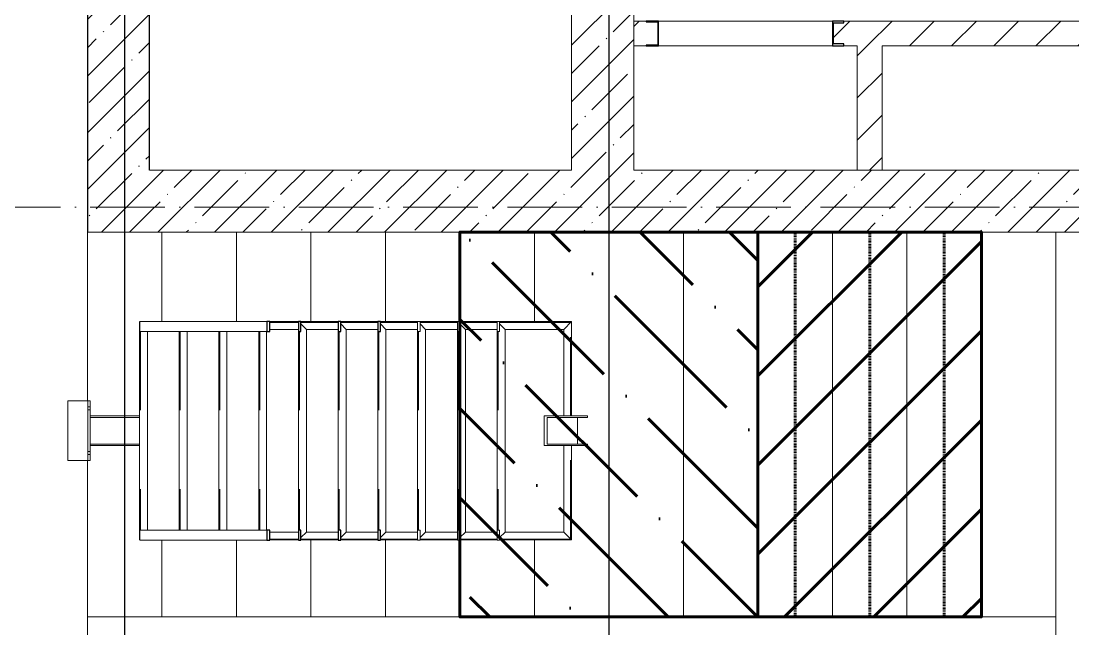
# Model space of a CAD drawing. Header units: millimetres. Extents: x -136833 to 49383, y -8033 to 344618.
# Drawn here: x -130359 to -126124, y 128065 to 130513 of the extents above; entities that cross this region are included whole.
import ezdxf

# ---------------------------------------------------------------- set-up
doc = ezdxf.new("R2010")
doc.units = ezdxf.units.MM
doc.linetypes.add('50_200_ШТРИХ_1Т_ш5_п1_п1_', pattern=[700, 500, -100, 0, -100])
doc.linetypes.add('Штрих', pattern=[635, 317.5, -317.5])
for name, color, linetype, lineweight in [('1) Резка', 210, 'Штрих', 60), ('2) Бетон демонтаж', 1, 'Continuous', 60), ('3) бетон монтаж', 5, 'Continuous', 60), ('A-FLOR-____-OTLN', 7, 'Continuous', 9), ('A-GENM-____-HDLN', 7, 'Штрих', 9), ('A-GENM-____-MCUT', 7, 'Continuous', 25), ('A-GENM-____-OTLN', 7, 'Continuous', 9), ('A-GENM-____-OTLN-1', 7, 'Continuous', 25), ('A-WALL-____-MCUT-1', 7, 'Continuous', 9), ('A-WALL-____-PATT-1', 7, 'Continuous', 9), ('A-WALL-FNSH-MCUT-1', 7, 'Continuous', 9), ('I-WALL-____-OTLN', 7, 'Continuous', 9), ('S-GRID-____-OTLN-1', 7, '50_200_ШТРИХ_1Т_ш5_п1_п1_', 9), ('S-STRS-____-OTLN-1', 7, 'Continuous', 9)]:
    doc.layers.add(name, color=color, linetype=linetype, lineweight=lineweight)
pattern_1 = [(45, (-129942.25, 127932.03), (-84.8528, 84.8528), [])]
pattern_2 = [(45, (-129942.25, 127932.03), (-114.0493, 114.0493), []), (45, (-129828.2, 127932.03), (-114.0493, 114.0493), [201.612, -40.322, 3.353, -36.97])]

# ---------------------------------------------------------------- blocks, each defined once
blk = doc.blocks.new('ОМ_Нижняя опорная пятка - ОМ_Нижняя опорная пятка-19082064-АР1_План отверстий 3 этажа в осях 1-64_А-ГГ')
at = {"layer": 'A-GENM-____-OTLN'}
for p, q in [((-96, 10), (-96, 0)), ((-84, 10), (-84, 0)), ((84, 10), (84, 0)), ((96, 10), (96, 0))]:
    blk.add_line(p, q, dxfattribs=at)
blk = doc.blocks.new('ОМ_Труба_ГОСТ 8639-82 - ОМ_Труба_ГОСТ 8639-82-26350154-АР1_План отверстий 3 этажа в осях 1-64_А-ГГ')
at = {"layer": 'A-GENM-____-OTLN'}
for p, q in [((19689.1, 44821), (19689.1, 44941)), ((19689.1, 44941), (19864.1, 44941)), ((19864.1, 44941), (19864.1, 44935)), ((19864.1, 44935), (19701.2, 44935)), ((19701.2, 44935), (19701.2, 44827)), ((19824, 44935), (19824, 44827)), ((19864.1, 44821), (19689.1, 44821)), ((19701.2, 44827), (19864.1, 44827)), ((19864.1, 44827), (19864.1, 44821))]:
    blk.add_line(p, q, dxfattribs=at)
blk = doc.blocks.new('ОМ_Уголок_ГОСТ 8509-93 - ОМ_Уголок_ГОСТ 8509-93-26349651-АР1_План отверстий 3 этажа в осях 1-64_А-ГГ')
at = {"layer": 'A-GENM-____-HDLN'}
for p, q in [((4, -4), (380, -4)), ((500, -4), (876, -4))]:
    blk.add_line(p, q, dxfattribs=at)
at = {"layer": 'A-GENM-____-OTLN'}
for p, q in [((380, 0), (0, 0)), ((32, -32), (0, 0)), ((32, -32), (380, -32)), ((880, 0), (500, 0)), ((500, -32), (848, -32)), ((880, 0), (848, -32))]:
    blk.add_line(p, q, dxfattribs=at)
blk = doc.blocks.new('ОМ_Уголок_ГОСТ 8509-93 - ОМ_Уголок_ГОСТ 8509-93-V88-АР1_План отверстий 3 этажа в осях 1-64_А-ГГ')
at = {"layer": 'A-GENM-____-HDLN'}
blk.add_line((40, -4), (840, -4), dxfattribs=at)
at = {"layer": 'A-GENM-____-OTLN'}
for p, q in [((32, -32), (10, -10)), ((32, -32), (848, -32)), ((840, 0), (40, 0)), ((870, -10), (848, -32))]:
    blk.add_line(p, q, dxfattribs=at)
blk = doc.blocks.new('ОМ_Уголок_ГОСТ 8509-93 - ОМ_Уголок_ГОСТ 8509-93-19082047-АР1_План отверстий 3 этажа в осях 1-64_А-ГГ')
at = {"layer": 'A-GENM-____-HDLN'}
blk.add_line((10, -4), (296, -4), dxfattribs=at)
at = {"layer": 'A-GENM-____-OTLN'}
for p, q in [((300, 0), (10, 0)), ((32, -32), (10, -10)), ((32, -32), (268, -32)), ((300, 0), (268, -32))]:
    blk.add_line(p, q, dxfattribs=at)
blk = doc.blocks.new('ОМ_Уголок_ГОСТ 8509-93 - ОМ_Уголок_ГОСТ 8509-93-V89-АР1_План отверстий 3 этажа в осях 1-64_А-ГГ')
at = {"layer": 'A-GENM-____-HDLN'}
blk.add_line((4, -4), (290, -4), dxfattribs=at)
at = {"layer": 'A-GENM-____-OTLN'}
for p, q in [((290, 0), (0, 0)), ((32, -32), (0, 0)), ((32, -32), (268, -32)), ((290, -10), (268, -32))]:
    blk.add_line(p, q, dxfattribs=at)
blk = doc.blocks.new('ОМ_Уголок_ГОСТ 8509-93 - ОМ_Уголок_ГОСТ 8509-93-V90-АР1_План отверстий 3 этажа в осях 1-64_А-ГГ')
at = {"layer": 'A-GENM-____-HDLN'}
blk.add_line((10, -4), (160, -4), dxfattribs=at)
at = {"layer": 'A-GENM-____-OTLN'}
for p, q in [((160, 0), (10, 0)), ((32, -32), (10, -10)), ((32, -32), (160, -32))]:
    blk.add_line(p, q, dxfattribs=at)
blk = doc.blocks.new('ОМ_Уголок_ГОСТ 8509-93 - ОМ_Уголок_ГОСТ 8509-93-V91-АР1_План отверстий 3 этажа в осях 1-64_А-ГГ')
at = {"layer": 'A-GENM-____-HDLN'}
blk.add_line((140, -4), (290, -4), dxfattribs=at)
at = {"layer": 'A-GENM-____-OTLN'}
for p, q in [((290, 0), (140, 0)), ((140, -32), (268, -32)), ((290, -10), (268, -32))]:
    blk.add_line(p, q, dxfattribs=at)
blk = doc.blocks.new('ОМ_Уголок_ГОСТ 8509-93 - ОМ_Уголок_ГОСТ 8509-93-V160-АР1_План отверстий 3 этажа в осях 1-64_А-ГГ')
at = {"layer": 'A-GENM-____-HDLN'}
blk.add_line((40, -4), (840, -4), dxfattribs=at)
at = {"layer": 'A-GENM-____-OTLN'}
for p, q in [((32, -32), (10.1, -10.1)), ((32, -32), (848, -32)), ((840, 0), (40, 0)), ((869.9, -10.1), (848, -32))]:
    blk.add_line(p, q, dxfattribs=at)
blk = doc.blocks.new('ОМ_Уголок_ГОСТ 8509-93 - ОМ_Уголок_ГОСТ 8509-93-V161-АР1_План отверстий 3 этажа в осях 1-64_А-ГГ')
at = {"layer": 'A-GENM-____-HDLN'}
blk.add_line((10.1, -4), (160, -4), dxfattribs=at)
at = {"layer": 'A-GENM-____-OTLN'}
for p, q in [((160, 0), (10.1, 0)), ((32, -32), (10.1, -10.1)), ((32, -32), (160, -32))]:
    blk.add_line(p, q, dxfattribs=at)
blk = doc.blocks.new('ОМ_Уголок_ГОСТ 8509-93 - ОМ_Уголок_ГОСТ 8509-93-V162-АР1_План отверстий 3 этажа в осях 1-64_А-ГГ')
at = {"layer": 'A-GENM-____-HDLN'}
blk.add_line((140, -4), (289.9, -4), dxfattribs=at)
at = {"layer": 'A-GENM-____-OTLN'}
for p, q in [((289.9, 0), (140, 0)), ((140, -32), (268, -32)), ((289.9, -10.1), (268, -32))]:
    blk.add_line(p, q, dxfattribs=at)
blk = doc.blocks.new('ОМ_Уголок_ГОСТ 8509-93 - ОМ_Уголок_ГОСТ 8509-93-V92-АР1_План отверстий 3 этажа в осях 1-64_А-ГГ')
at = {"layer": 'A-GENM-____-HDLN'}
blk.add_line((40, -4), (840, -4), dxfattribs=at)
at = {"layer": 'A-GENM-____-OTLN'}
for p, q in [((840, 0), (40, 0)), ((40, -32), (840, -32))]:
    blk.add_line(p, q, dxfattribs=at)
blk = doc.blocks.new('ОМ_Уголок_ГОСТ 8509-93 - ОМ_Уголок_ГОСТ 8509-93-V93-АР1_План отверстий 3 этажа в осях 1-64_А-ГГ')
at = {"layer": 'A-GENM-____-HDLN'}
blk.add_line((44.3, -4), (160, -4), dxfattribs=at)
at = {"layer": 'A-GENM-____-OTLN'}
for p, q in [((160, 0), (44.3, 0)), ((44.3, -32), (160, -32))]:
    blk.add_line(p, q, dxfattribs=at)
blk = doc.blocks.new('ОМ_Уголок_ГОСТ 8509-93 - ОМ_Уголок_ГОСТ 8509-93-V94-АР1_План отверстий 3 этажа в осях 1-64_А-ГГ')
at = {"layer": 'A-GENM-____-HDLN'}
blk.add_line((140, -4), (255.7, -4), dxfattribs=at)
at = {"layer": 'A-GENM-____-OTLN'}
for p, q in [((255.7, 0), (140, 0)), ((140, -32), (255.7, -32))]:
    blk.add_line(p, q, dxfattribs=at)
blk = doc.blocks.new('ОМ_Уголок_ГОСТ 8509-93 - ОМ_Уголок_ГОСТ 8509-93-V163-АР1_План отверстий 3 этажа в осях 1-64_А-ГГ')
at = {"layer": 'A-GENM-____-HDLN'}
blk.add_line((40, -4), (840, -4), dxfattribs=at)
at = {"layer": 'A-GENM-____-OTLN'}
for p, q in [((880, 0), (0, 0)), ((1.3, -1.3), (0, 0)), ((40, -32), (840, -32)), ((880, 0), (878.7, -1.3))]:
    blk.add_line(p, q, dxfattribs=at)
blk = doc.blocks.new('ОМ_Труба_ГОСТ 8639-82 - ОМ_Труба_ГОСТ 8639-82-26527904-АР1_План отверстий 3 этажа в осях 1-64_А-ГГ')
at = {"layer": 'A-GENM-____-HDLN'}
for p, q in [((18060, 44935), (17861.5, 44935)), ((18060, 44827), (17861.5, 44827))]:
    blk.add_line(p, q, dxfattribs=at)
at = {"layer": 'A-GENM-____-OTLN'}
for p, q in [((18060, 44941), (17861.5, 44941)), ((18060, 44821), (17861.5, 44821))]:
    blk.add_line(p, q, dxfattribs=at)
blk = doc.blocks.new('ОМ_Уголок_ГОСТ 8510-86 - ОМ_Уголок_ГОСТ 8510-86-19082066-АР1_План отверстий 3 этажа в осях 1-64_А-ГГ')
at = {"layer": 'A-GENM-____-OTLN'}
for p, q in [((0, 0), (0, -90)), ((240, 0), (0, 0)), ((0, -10), (240, -10)), ((240, -90), (240, 0)), ((0, -90), (240, -90))]:
    blk.add_line(p, q, dxfattribs=at)
blk = doc.blocks.new('ОМ_Полоса_Трапеция прямоугольная_Прокат_ГОСТ 103-2006 - ОМ_Полоса_Трапеция прямоугольная_Прокат_ГОСТ 103-2006-19082130-АР1_План отверстий 3 этажа в осях 1-64_А-ГГ')
at = {"layer": 'A-GENM-____-OTLN'}
for p, q in [((19500, 45321), (19510, 45321)), ((19500, 45281), (19500, 45321)), ((19510, 45321), (19510, 45281)), ((19510, 45281), (19500, 45281))]:
    blk.add_line(p, q, dxfattribs=at)
blk = doc.blocks.new('ОМ_Полоса_Трапеция прямоугольная_Прокат_ГОСТ 103-2006 - ОМ_Полоса_Трапеция прямоугольная_Прокат_ГОСТ 103-2006-V96-АР1_План отверстий 3 этажа в осях 1-64_А-ГГ')
at = {"layer": 'A-GENM-____-MCUT'}
for p, q in [((19030, 45321), (19020, 45321)), ((19020, 45321), (19020, 45281)), ((19030, 45281), (19030, 45321)), ((19020, 45281), (19030, 45281))]:
    blk.add_line(p, q, dxfattribs=at)
blk = doc.blocks.new('ОМ_Полоса_Трапеция прямоугольная_Прокат_ГОСТ 103-2006 - ОМ_Полоса_Трапеция прямоугольная_Прокат_ГОСТ 103-2006-V97-АР1_План отверстий 3 этажа в осях 1-64_А-ГГ')
at = {"layer": 'A-GENM-____-MCUT'}
for p, q in [((18870, 45321), (18860, 45321)), ((18860, 45321), (18860, 45281)), ((18870, 45281), (18870, 45321)), ((18860, 45281), (18870, 45281))]:
    blk.add_line(p, q, dxfattribs=at)
blk = doc.blocks.new('ОМ_Полоса_Трапеция прямоугольная_Прокат_ГОСТ 103-2006 - ОМ_Полоса_Трапеция прямоугольная_Прокат_ГОСТ 103-2006-V98-АР1_План отверстий 3 этажа в осях 1-64_А-ГГ')
at = {"layer": 'A-GENM-____-MCUT'}
for p, q in [((18710, 45321), (18700, 45321)), ((18700, 45321), (18700, 45281)), ((18710, 45281), (18710, 45321)), ((18700, 45281), (18710, 45281))]:
    blk.add_line(p, q, dxfattribs=at)
blk = doc.blocks.new('ОМ_Полоса_Прокат_ГОСТ 103-2006 - ОМ_Полоса_Прокат_ГОСТ 103-2006-20723456-АР1_План отверстий 3 этажа в осях 1-64_А-ГГ')
at = {"layer": 'A-GENM-____-MCUT'}
for p, q in [((18584.3, 45321), (18572.8, 45321)), ((18572.8, 45321), (18572.8, 45281)), ((18584.3, 45281), (18584.3, 45321)), ((18572.8, 45281), (18584.3, 45281))]:
    blk.add_line(p, q, dxfattribs=at)
at = {"layer": 'A-GENM-____-OTLN'}
for p, q in [((18061.3, 45281), (18061.3, 45321)), ((18061.3, 45321), (18572.8, 45321)), ((18572.8, 45281), (18061.3, 45281))]:
    blk.add_line(p, q, dxfattribs=at)
blk = doc.blocks.new('ОМ_Полоса_Трапеция прямоугольная_Прокат_ГОСТ 103-2006 - ОМ_Полоса_Трапеция прямоугольная_Прокат_ГОСТ 103-2006-19082170-АР1_План отверстий 3 этажа в осях 1-64_А-ГГ')
at = {"layer": 'A-GENM-____-OTLN'}
for p, q in [((19500, 44481), (19510, 44481)), ((19500, 44441), (19500, 44481)), ((19510, 44481), (19510, 44441)), ((19510, 44441), (19500, 44441))]:
    blk.add_line(p, q, dxfattribs=at)
blk = doc.blocks.new('ОМ_Полоса_Трапеция прямоугольная_Прокат_ГОСТ 103-2006 - ОМ_Полоса_Трапеция прямоугольная_Прокат_ГОСТ 103-2006-V99-АР1_План отверстий 3 этажа в осях 1-64_А-ГГ')
at = {"layer": 'A-GENM-____-MCUT'}
for p, q in [((19030, 44481), (19020, 44481)), ((19020, 44481), (19020, 44441)), ((19030, 44441), (19030, 44481)), ((19020, 44441), (19030, 44441))]:
    blk.add_line(p, q, dxfattribs=at)
blk = doc.blocks.new('ОМ_Полоса_Трапеция прямоугольная_Прокат_ГОСТ 103-2006 - ОМ_Полоса_Трапеция прямоугольная_Прокат_ГОСТ 103-2006-V100-АР1_План отверстий 3 этажа в осях 1-64_А-ГГ')
at = {"layer": 'A-GENM-____-MCUT'}
for p, q in [((18870, 44481), (18860, 44481)), ((18860, 44481), (18860, 44441)), ((18870, 44441), (18870, 44481)), ((18860, 44441), (18870, 44441))]:
    blk.add_line(p, q, dxfattribs=at)
blk = doc.blocks.new('ОМ_Полоса_Трапеция прямоугольная_Прокат_ГОСТ 103-2006 - ОМ_Полоса_Трапеция прямоугольная_Прокат_ГОСТ 103-2006-V101-АР1_План отверстий 3 этажа в осях 1-64_А-ГГ')
at = {"layer": 'A-GENM-____-MCUT'}
for p, q in [((18710, 44481), (18700, 44481)), ((18700, 44481), (18700, 44441)), ((18710, 44441), (18710, 44481)), ((18700, 44441), (18710, 44441))]:
    blk.add_line(p, q, dxfattribs=at)
blk = doc.blocks.new('ОМ_Полоса_Прокат_ГОСТ 103-2006 - ОМ_Полоса_Прокат_ГОСТ 103-2006-20723498-АР1_План отверстий 3 этажа в осях 1-64_А-ГГ')
at = {"layer": 'A-GENM-____-MCUT'}
for p, q in [((18584.3, 44481), (18572.8, 44481)), ((18572.8, 44481), (18572.8, 44441)), ((18584.3, 44441), (18584.3, 44481)), ((18572.8, 44441), (18584.3, 44441))]:
    blk.add_line(p, q, dxfattribs=at)
at = {"layer": 'A-GENM-____-OTLN'}
for p, q in [((18061.3, 44441), (18061.3, 44481)), ((18061.3, 44481), (18572.8, 44481)), ((18572.8, 44441), (18061.3, 44441))]:
    blk.add_line(p, q, dxfattribs=at)
blk = doc.blocks.new('154_Фахверк_СКБ_Швеллер - Тип_100_3960_зеркало-28515619-АР1_План отверстий 3 этажа в осях 1-64_А-ГГ')
at = {"layer": 'A-GENM-____-MCUT'}
for p, q in [((175, 50), (125, 50)), ((125, 50), (125, -50)), ((128, 47), (175, 47)), ((128, -47), (128, 47)), ((175, 47), (175, 50)), ((125, -50), (175, -50)), ((175, -47), (128, -47)), ((175, -50), (175, -47))]:
    blk.add_line(p, q, dxfattribs=at)
blk = doc.blocks.new('154_Стойка_СКБ_Швеллер - СМ-2180_100-28318692-АР1_План отверстий 3 этажа в осях 1-64_А-ГГ')
at = {"layer": 'A-GENM-____-MCUT'}
for p, q in [((171, 50), (125, 50)), ((125, 50), (125, -50)), ((129.5, 42.4), (171, 42.4)), ((129.5, -42.4), (129.5, 42.4)), ((171, 42.4), (171, 50)), ((125, -50), (171, -50)), ((171, -42.4), (129.5, -42.4)), ((171, -50), (171, -42.4))]:
    blk.add_line(p, q, dxfattribs=at)

msp = doc.modelspace()

# ---------------------------------------------------------------- hatches: boundary and pattern name
h = msp.add_hatch()
h.set_pattern_fill('FP_38', color=256, style=0, pattern_type=2)
h.set_pattern_definition(pattern_2)
h.paths.add_polyline_path([(-129955.9, 129663.1), (-129842.3, 129663.1), (-129842.3, 133763.1), (-130092.3, 133763.1), (-130092.3, 129663.1)], flags=0)
h = msp.add_hatch()
h.set_pattern_fill('FP_38', color=256, style=0, pattern_type=2)
h.set_pattern_definition(pattern_2)
h.paths.add_polyline_path([(-128142.3, 129913.1), (-127892.3, 129913.1), (-127892.3, 130963.1), (-128142.3, 130963.1), (-128142.3, 130386.1)], flags=0)
h.paths.add_polyline_path([(-127892.3, 132313.1), (-127892.3, 132613.1), (-128142.3, 132613.1), (-128142.3, 132313.1)], flags=0)
at = {"layer": '2) Бетон демонтаж'}
h = msp.add_hatch(dxfattribs=at)
h.set_pattern_fill('ANSI31', color=256, scale=80)
h.paths.add_polyline_path([(-127392.3, 128113.1), (-126492.3, 128113.1), (-126492.3, 129663.1), (-127392.3, 129663.1)])
at = {"layer": '3) бетон монтаж'}
h = msp.add_hatch(dxfattribs=at)
h.set_pattern_fill('ANSI36', color=256, scale=80, angle=90)
h.paths.add_polyline_path([(-127392.3, 128113.1), (-128592.3, 128113.1), (-128592.3, 129663.1), (-127392.3, 129663.1)])
at = {"layer": 'A-WALL-____-PATT-1'}
h = msp.add_hatch(dxfattribs=at)
h.set_pattern_fill('FP_4', color=256, style=0, pattern_type=2)
h.set_pattern_definition(pattern_1)
h.paths.add_polyline_path([(-126992.3, 130413.1), (-125742.3, 130413.1), (-125742.3, 130513.1), (-127046.3, 130513.1), (-127046.3, 130505.5), (-127087.8, 130505.5), (-127087.8, 130420.7), (-127046.3, 130420.7), (-127046.3, 130413.1)], flags=0)
h.paths.add_polyline_path([(-127892.3, 130413.1), (-127842.3, 130413.1), (-127842.3, 130416.1), (-127795.3, 130416.1), (-127795.3, 130510.1), (-127842.3, 130510.1), (-127842.3, 130513.1), (-127892.3, 130513.1), (-127892.3, 130416.1)], flags=0)
h = msp.add_hatch(dxfattribs=at)
h.set_pattern_fill('FP_4', color=256, style=0, pattern_type=2)
h.set_pattern_definition(pattern_1)
h.paths.add_polyline_path([(-126892.3, 129913.1), (-126892.3, 130413.1), (-126992.3, 130413.1), (-126992.3, 129913.1)], flags=0)
h = msp.add_hatch(dxfattribs=at)
h.set_pattern_fill('FP_38', color=256, style=0, pattern_type=2)
h.set_pattern_definition(pattern_2)
h.paths.add_polyline_path([(-124642.3, 129663.1), (-124392.3, 129663.1), (-124392.3, 129913.1), (-129842.3, 129913.1), (-129842.3, 129663.1), (-126421, 129663.1)], flags=0)

# ---------------------------------------------------------------- linework, layer by layer
at = {"color": 251, "ltscale": 0.6, "true_color": 0x636466}
for p, q in [((-129942.3, 134467), (-129942.3, 123449.4)), ((-127992.3, 134467), (-127992.3, 123449.4))]:
    msp.add_line(p, q, dxfattribs=at)
for p, q in [((-130092.3, 133763.1), (-130092.3, 129663.1)), ((-129842.3, 129913.1), (-129842.3, 132613.1))]:
    msp.add_line(p, q)
at = {"layer": '1) Резка', "ltscale": 0.01}
for points in [[(-127242.3, 128113.1), (-127242.3, 129663.1)], [(-126942.3, 128113.1), (-126942.3, 129663.1)], [(-126642.3, 128113.1), (-126642.3, 129663.1)]]:
    msp.add_lwpolyline(points, dxfattribs=at)
at = {"layer": '2) Бетон демонтаж'}
msp.add_lwpolyline([(-127392.3, 128113.1), (-126492.3, 128113.1), (-126492.3, 129663.1), (-127392.3, 129663.1)], close=True, dxfattribs=at)
at = {"layer": '3) бетон монтаж'}
msp.add_lwpolyline([(-127392.3, 128113.1), (-128592.3, 128113.1), (-128592.3, 129663.1), (-127392.3, 129663.1)], close=True, dxfattribs=at)
at = {"layer": 'A-FLOR-____-OTLN'}
for p, q in [((-130092.3, 128983.1), (-130092.3, 129663.1)), ((-130092.3, 126263.1), (-130092.3, 128743.1))]:
    msp.add_line(p, q, dxfattribs=at)
at = {"layer": 'A-WALL-____-MCUT-1'}
for p, q in [((-128142.3, 130963.1), (-128142.3, 129913.1)), ((-127892.3, 129913.1), (-127892.3, 130963.1)), ((-128142.3, 129913.1), (-129842.3, 129913.1)), ((-124642.3, 129913.1), (-127892.3, 129913.1)), ((-130092.3, 129663.1), (-124642.3, 129663.1))]:
    msp.add_line(p, q, dxfattribs=at)
at = {"layer": 'A-WALL-FNSH-MCUT-1'}
for p, q in [((-127842.3, 130513.1), (-127892.3, 130513.1)), ((-125742.3, 130513.1), (-127046.3, 130513.1)), ((-127892.3, 130413.1), (-127842.3, 130413.1)), ((-127046.3, 130413.1), (-126992.3, 130413.1)), ((-126992.3, 130413.1), (-126992.3, 129913.1)), ((-126892.3, 130413.1), (-125742.3, 130413.1)), ((-126892.3, 129913.1), (-126892.3, 130413.1)), ((-126992.3, 129913.1), (-126892.3, 129913.1))]:
    msp.add_line(p, q, dxfattribs=at)
at = {"layer": 'I-WALL-____-OTLN'}
for p, q in [((-127792.3, 130513.1), (-127092.3, 130513.1)), ((-127092.3, 130413.1), (-127792.3, 130413.1))]:
    msp.add_line(p, q, dxfattribs=at)
at = {"layer": 'S-GRID-____-OTLN-1', "color": 251, "ltscale": 0.6, "true_color": 0x636466}
msp.add_line((-26015.8, 129763.1), (-134611, 129763.1), dxfattribs=at)
at = {"layer": 'S-STRS-____-OTLN-1'}
for p, q in [((-129792.3, 129663.1), (-129792.3, 129303.1)), ((-129792.3, 129663.1), (-129792.3, 129303.1)), ((-129492.3, 129663.1), (-129492.3, 129303.1)), ((-129492.3, 129663.1), (-129492.3, 129303.1)), ((-129192.3, 129663.1), (-129192.3, 129303.1)), ((-129192.3, 129663.1), (-129192.3, 129303.1)), ((-128892.3, 129663.1), (-128892.3, 129303.1)), ((-128892.3, 129663.1), (-128892.3, 129303.1)), ((-128592.3, 129663.1), (-128592.3, 129303.1)), ((-128592.3, 129663.1), (-128592.3, 129303.1)), ((-128292.3, 129663.1), (-128292.3, 129303.1)), ((-128292.3, 129663.1), (-128292.3, 129303.1)), ((-127992.3, 129663.1), (-127992.3, 128113.1)), ((-127992.3, 129663.1), (-127992.3, 128113.1)), ((-127692.3, 129663.1), (-127692.3, 128113.1)), ((-127692.3, 129663.1), (-127692.3, 128113.1)), ((-127392.3, 129663.1), (-127392.3, 128113.1)), ((-127392.3, 129663.1), (-127392.3, 128113.1)), ((-127092.3, 129663.1), (-127092.3, 128113.1)), ((-127092.3, 129663.1), (-127092.3, 128113.1)), ((-126792.3, 129663.1), (-126792.3, 128113.1)), ((-126792.3, 129663.1), (-126792.3, 128113.1)), ((-126492.3, 129663.1), (-126492.3, 128113.1)), ((-126492.3, 129663.1), (-126492.3, 128113.1)), ((-126192.3, 129663.1), (-126192.3, 128113.1)), ((-126192.3, 129663.1), (-126192.3, 128113.1)), ((-129792.3, 128423.1), (-129792.3, 128113.1)), ((-129792.3, 128423.1), (-129792.3, 128113.1)), ((-129492.3, 128423.1), (-129492.3, 128113.1)), ((-129492.3, 128423.1), (-129492.3, 128113.1)), ((-129192.3, 128423.1), (-129192.3, 128113.1)), ((-129192.3, 128423.1), (-129192.3, 128113.1)), ((-128892.3, 128423.1), (-128892.3, 128113.1)), ((-128892.3, 128423.1), (-128892.3, 128113.1)), ((-128592.3, 128423.1), (-128592.3, 128113.1)), ((-128592.3, 128423.1), (-128592.3, 128113.1)), ((-128292.3, 128423.1), (-128292.3, 128113.1)), ((-128292.3, 128423.1), (-128292.3, 128113.1)), ((-130092.3, 128113.1), (-129792.3, 128113.1)), ((-129792.3, 128113.1), (-129492.3, 128113.1)), ((-129492.3, 128113.1), (-129192.3, 128113.1)), ((-129192.3, 128113.1), (-128892.3, 128113.1)), ((-128892.3, 128113.1), (-128592.3, 128113.1)), ((-128592.3, 128113.1), (-128292.3, 128113.1)), ((-128292.3, 128113.1), (-127992.3, 128113.1)), ((-127992.3, 128113.1), (-127692.3, 128113.1)), ((-127692.3, 128113.1), (-127392.3, 128113.1)), ((-127392.3, 128113.1), (-127092.3, 128113.1)), ((-127092.3, 128113.1), (-126792.3, 128113.1)), ((-126792.3, 128113.1), (-126492.3, 128113.1)), ((-126492.3, 128113.1), (-126192.3, 128113.1)), ((-126192.3, 128113.1), (-126192.3, 127813.1))]:
    msp.add_line(p, q, dxfattribs=at)

# ---------------------------------------------------------------- block references
at = {"layer": 'A-GENM-____-OTLN', "extrusion": (0, 0, -1)}
for name, p, rotation in [('ОМ_Уголок_ГОСТ 8509-93 - ОМ_Уголок_ГОСТ 8509-93-V163-АР1_План отверстий 3 этажа в осях 1-64_А-ГГ', (129882.3, 129303.1), 269.9999999999989), ('ОМ_Уголок_ГОСТ 8509-93 - ОМ_Уголок_ГОСТ 8509-93-V88-АР1_План отверстий 3 этажа в осях 1-64_А-ГГ', (129242.3, 129303.1), 269.9999999999989), ('ОМ_Уголок_ГОСТ 8509-93 - ОМ_Уголок_ГОСТ 8509-93-V160-АР1_План отверстий 3 этажа в осях 1-64_А-ГГ', (129082.3, 129303.1), 269.9999999999989), ('ОМ_Уголок_ГОСТ 8509-93 - ОМ_Уголок_ГОСТ 8509-93-V88-АР1_План отверстий 3 этажа в осях 1-64_А-ГГ', (128922.3, 129303.1), 269.9999999999989), ('ОМ_Уголок_ГОСТ 8509-93 - ОМ_Уголок_ГОСТ 8509-93-V88-АР1_План отверстий 3 этажа в осях 1-64_А-ГГ', (128762.3, 129303.1), 269.9999999999989), ('ОМ_Уголок_ГОСТ 8509-93 - ОМ_Уголок_ГОСТ 8509-93-V88-АР1_План отверстий 3 этажа в осях 1-64_А-ГГ', (128602.3, 129303.1), 269.9999999999989), ('ОМ_Уголок_ГОСТ 8509-93 - ОМ_Уголок_ГОСТ 8509-93-V88-АР1_План отверстий 3 этажа в осях 1-64_А-ГГ', (128442.3, 129303.1), 269.9999999999989), ('ОМ_Уголок_ГОСТ 8509-93 - ОМ_Уголок_ГОСТ 8509-93-26349651-АР1_План отверстий 3 этажа в осях 1-64_А-ГГ', (128142.3, 128423.1), 89.99999999999908), ('ОМ_Уголок_ГОСТ 8509-93 - ОМ_Уголок_ГОСТ 8509-93-V92-АР1_План отверстий 3 этажа в осях 1-64_А-ГГ', (129722.3, 129303.1), 269.9999999999989), ('ОМ_Уголок_ГОСТ 8509-93 - ОМ_Уголок_ГОСТ 8509-93-V92-АР1_План отверстий 3 этажа в осях 1-64_А-ГГ', (129562.3, 129303.1), 269.9999999999989), ('ОМ_Уголок_ГОСТ 8509-93 - ОМ_Уголок_ГОСТ 8509-93-V92-АР1_План отверстий 3 этажа в осях 1-64_А-ГГ', (129402.3, 129303.1), 269.9999999999989), ('ОМ_Уголок_ГОСТ 8510-86 - ОМ_Уголок_ГОСТ 8510-86-19082066-АР1_План отверстий 3 этажа в осях 1-64_А-ГГ', (130080.8, 128743.1), 89.99999999999918), ('ОМ_Уголок_ГОСТ 8509-93 - ОМ_Уголок_ГОСТ 8509-93-V93-АР1_План отверстий 3 этажа в осях 1-64_А-ГГ', (129402.3, 128423.1), 180), ('ОМ_Уголок_ГОСТ 8509-93 - ОМ_Уголок_ГОСТ 8509-93-V90-АР1_План отверстий 3 этажа в осях 1-64_А-ГГ', (129242.3, 128423.1), 180), ('ОМ_Уголок_ГОСТ 8509-93 - ОМ_Уголок_ГОСТ 8509-93-V161-АР1_План отверстий 3 этажа в осях 1-64_А-ГГ', (129082.3, 128423.1), 180), ('ОМ_Уголок_ГОСТ 8509-93 - ОМ_Уголок_ГОСТ 8509-93-V90-АР1_План отверстий 3 этажа в осях 1-64_А-ГГ', (128922.3, 128423.1), 180), ('ОМ_Уголок_ГОСТ 8509-93 - ОМ_Уголок_ГОСТ 8509-93-V90-АР1_План отверстий 3 этажа в осях 1-64_А-ГГ', (128762.3, 128423.1), 180), ('ОМ_Уголок_ГОСТ 8509-93 - ОМ_Уголок_ГОСТ 8509-93-V90-АР1_План отверстий 3 этажа в осях 1-64_А-ГГ', (128602.3, 128423.1), 180), ('ОМ_Уголок_ГОСТ 8509-93 - ОМ_Уголок_ГОСТ 8509-93-19082047-АР1_План отверстий 3 этажа в осях 1-64_А-ГГ', (128442.3, 128423.1), 180)]:
    msp.add_blockref(name, p, dxfattribs=dict(at, rotation=rotation))
at = {"layer": 'A-GENM-____-OTLN'}
for name, p in [('ОМ_Полоса_Прокат_ГОСТ 103-2006 - ОМ_Полоса_Прокат_ГОСТ 103-2006-20723456-АР1_План отверстий 3 этажа в осях 1-64_А-ГГ', (-147942.3, 83982)), ('ОМ_Полоса_Трапеция прямоугольная_Прокат_ГОСТ 103-2006 - ОМ_Полоса_Трапеция прямоугольная_Прокат_ГОСТ 103-2006-V98-АР1_План отверстий 3 этажа в осях 1-64_А-ГГ', (-147942.3, 83982)), ('ОМ_Полоса_Трапеция прямоугольная_Прокат_ГОСТ 103-2006 - ОМ_Полоса_Трапеция прямоугольная_Прокат_ГОСТ 103-2006-V97-АР1_План отверстий 3 этажа в осях 1-64_А-ГГ', (-147942.3, 83982)), ('ОМ_Полоса_Трапеция прямоугольная_Прокат_ГОСТ 103-2006 - ОМ_Полоса_Трапеция прямоугольная_Прокат_ГОСТ 103-2006-V96-АР1_План отверстий 3 этажа в осях 1-64_А-ГГ', (-147942.3, 83982)), ('ОМ_Полоса_Трапеция прямоугольная_Прокат_ГОСТ 103-2006 - ОМ_Полоса_Трапеция прямоугольная_Прокат_ГОСТ 103-2006-19082130-АР1_План отверстий 3 этажа в осях 1-64_А-ГГ', (-148262.3, 83982)), ('ОМ_Полоса_Трапеция прямоугольная_Прокат_ГОСТ 103-2006 - ОМ_Полоса_Трапеция прямоугольная_Прокат_ГОСТ 103-2006-19082130-АР1_План отверстий 3 этажа в осях 1-64_А-ГГ', (-148102.3, 83982)), ('ОМ_Полоса_Трапеция прямоугольная_Прокат_ГОСТ 103-2006 - ОМ_Полоса_Трапеция прямоугольная_Прокат_ГОСТ 103-2006-19082130-АР1_План отверстий 3 этажа в осях 1-64_А-ГГ', (-147942.3, 83982)), ('ОМ_Труба_ГОСТ 8639-82 - ОМ_Труба_ГОСТ 8639-82-26527904-АР1_План отверстий 3 этажа в осях 1-64_А-ГГ', (-147942.3, 83982)), ('ОМ_Труба_ГОСТ 8639-82 - ОМ_Труба_ГОСТ 8639-82-26350154-АР1_План отверстий 3 этажа в осях 1-64_А-ГГ', (-147942.3, 83982)), ('ОМ_Полоса_Прокат_ГОСТ 103-2006 - ОМ_Полоса_Прокат_ГОСТ 103-2006-20723498-АР1_План отверстий 3 этажа в осях 1-64_А-ГГ', (-147942.3, 83982)), ('ОМ_Полоса_Трапеция прямоугольная_Прокат_ГОСТ 103-2006 - ОМ_Полоса_Трапеция прямоугольная_Прокат_ГОСТ 103-2006-V101-АР1_План отверстий 3 этажа в осях 1-64_А-ГГ', (-147942.3, 83982)), ('ОМ_Полоса_Трапеция прямоугольная_Прокат_ГОСТ 103-2006 - ОМ_Полоса_Трапеция прямоугольная_Прокат_ГОСТ 103-2006-V100-АР1_План отверстий 3 этажа в осях 1-64_А-ГГ', (-147942.3, 83982)), ('ОМ_Полоса_Трапеция прямоугольная_Прокат_ГОСТ 103-2006 - ОМ_Полоса_Трапеция прямоугольная_Прокат_ГОСТ 103-2006-V99-АР1_План отверстий 3 этажа в осях 1-64_А-ГГ', (-147942.3, 83982)), ('ОМ_Полоса_Трапеция прямоугольная_Прокат_ГОСТ 103-2006 - ОМ_Полоса_Трапеция прямоугольная_Прокат_ГОСТ 103-2006-19082170-АР1_План отверстий 3 этажа в осях 1-64_А-ГГ', (-148262.3, 83982)), ('ОМ_Полоса_Трапеция прямоугольная_Прокат_ГОСТ 103-2006 - ОМ_Полоса_Трапеция прямоугольная_Прокат_ГОСТ 103-2006-19082170-АР1_План отверстий 3 этажа в осях 1-64_А-ГГ', (-148102.3, 83982)), ('ОМ_Полоса_Трапеция прямоугольная_Прокат_ГОСТ 103-2006 - ОМ_Полоса_Трапеция прямоугольная_Прокат_ГОСТ 103-2006-19082170-АР1_План отверстий 3 этажа в осях 1-64_А-ГГ', (-147942.3, 83982))]:
    msp.add_blockref(name, p, dxfattribs=at)
at = {"layer": 'A-GENM-____-OTLN', "extrusion": (0, 0, -1)}
for name, p in [('ОМ_Уголок_ГОСТ 8509-93 - ОМ_Уголок_ГОСТ 8509-93-V94-АР1_План отверстий 3 этажа в осях 1-64_А-ГГ', (129102.3, 129303.1)), ('ОМ_Уголок_ГОСТ 8509-93 - ОМ_Уголок_ГОСТ 8509-93-V91-АР1_План отверстий 3 этажа в осях 1-64_А-ГГ', (128942.3, 129303.1)), ('ОМ_Уголок_ГОСТ 8509-93 - ОМ_Уголок_ГОСТ 8509-93-V162-АР1_План отверстий 3 этажа в осях 1-64_А-ГГ', (128782.3, 129303.1)), ('ОМ_Уголок_ГОСТ 8509-93 - ОМ_Уголок_ГОСТ 8509-93-V91-АР1_План отверстий 3 этажа в осях 1-64_А-ГГ', (128622.3, 129303.1)), ('ОМ_Уголок_ГОСТ 8509-93 - ОМ_Уголок_ГОСТ 8509-93-V91-АР1_План отверстий 3 этажа в осях 1-64_А-ГГ', (128462.3, 129303.1)), ('ОМ_Уголок_ГОСТ 8509-93 - ОМ_Уголок_ГОСТ 8509-93-V91-АР1_План отверстий 3 этажа в осях 1-64_А-ГГ', (128302.3, 129303.1)), ('ОМ_Уголок_ГОСТ 8509-93 - ОМ_Уголок_ГОСТ 8509-93-V89-АР1_План отверстий 3 этажа в осях 1-64_А-ГГ', (128142.3, 129303.1))]:
    msp.add_blockref(name, p, dxfattribs=at)
at = {"layer": 'A-GENM-____-OTLN', "rotation": 90.00000000000084}
msp.add_blockref('ОМ_Нижняя опорная пятка - ОМ_Нижняя опорная пятка-19082064-АР1_План отверстий 3 этажа в осях 1-64_А-ГГ', (-130080.8, 128863.1), dxfattribs=at)
at = {"layer": 'A-GENM-____-OTLN-1', "rotation": 180}
msp.add_blockref('154_Фахверк_СКБ_Швеллер - Тип_100_3960_зеркало-28515619-АР1_План отверстий 3 этажа в осях 1-64_А-ГГ', (-127667.3, 130463.1), dxfattribs=at)
at = {"layer": 'A-GENM-____-OTLN-1'}
msp.add_blockref('154_Стойка_СКБ_Швеллер - СМ-2180_100-28318692-АР1_План отверстий 3 этажа в осях 1-64_А-ГГ', (-127217.3, 130463.1), dxfattribs=at)

doc.saveas('drawing.dxf')
